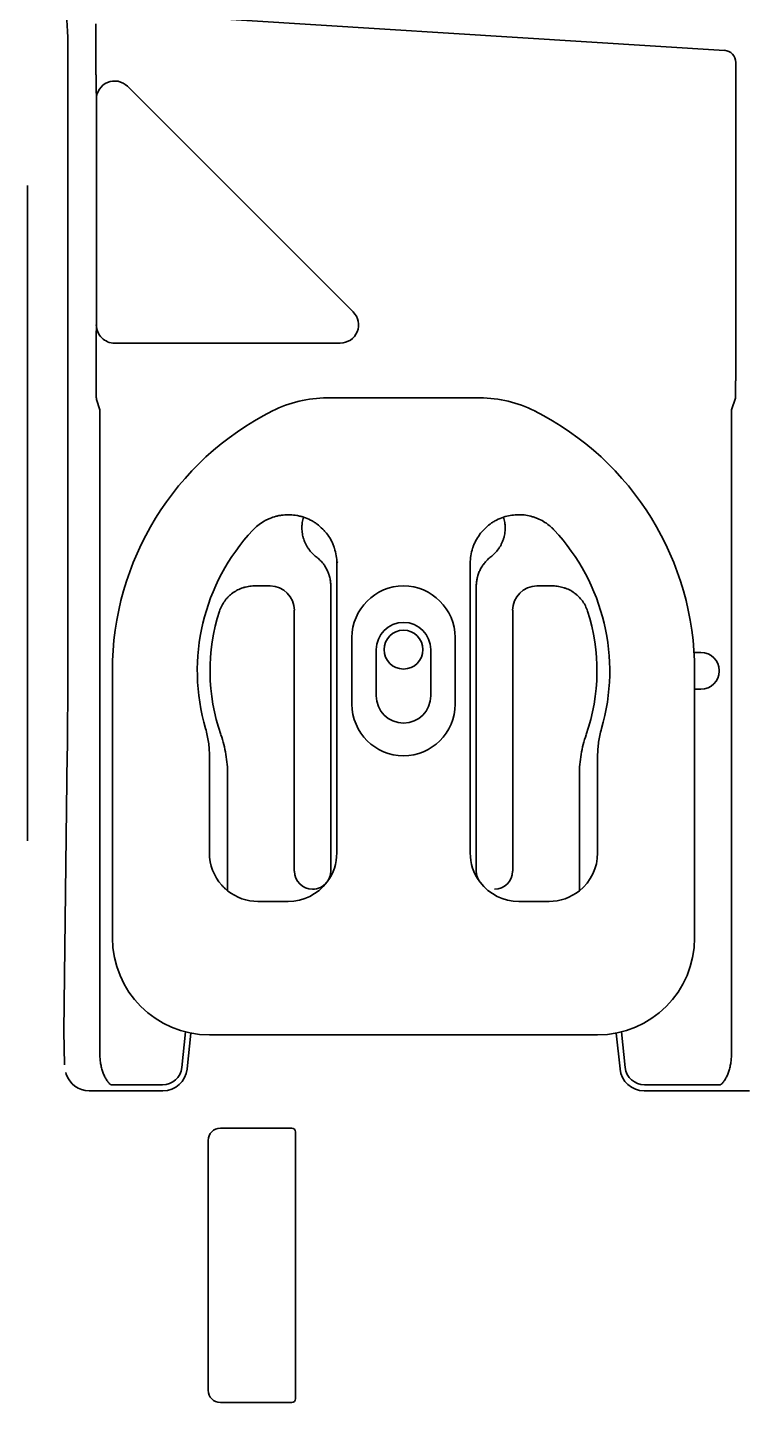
# Model space of a CAD drawing. Extents: x 6336 to 10269, y -393 to 3036.
# Drawn here: x 8493.1 to 8552.6, y 2781.4 to 2894.8 of the extents above; entities that cross this region are included whole.
import ezdxf

# ---------------------------------------------------------------- set-up
doc = ezdxf.new("R2010")
doc.units = 0
doc.header["$LTSCALE"] = 5
doc.layers.add('1', color=7, linetype='CONTINUOUS', true_color=0xffffff)

msp = doc.modelspace()

# ---------------------------------------------------------------- linework, layer by layer
at = {"layer": '1', "color": 7, "linetype": 'Continuous', "lineweight": 35}
for p, q in [((8550.52, 2892.87), (8499.79, 2896.04)), ((8498.72, 2895.05), (8498.72, 2891.66)), ((8496.4, 2893.48), (8496.4, 2842.68)), ((8551.46, 2866.4), (8551.46, 2891.88)), ((8501.31, 2889.91), (8519.92, 2871.31)), ((8498.76, 2888.85), (8498.76, 2870.25)), ((8493.07, 2827.73), (8493.07, 2881.73)), ((8518.85, 2868.75), (8500.25, 2868.75)), ((8498.73, 2867.64), (8498.73, 2866.11)), ((8498.75, 2864.09), (8499.03, 2863.24)), ((8530.38, 2864.23), (8517.77, 2864.23)), ((8551.11, 2863.24), (8551.43, 2864.2)), ((8499.03, 2863.24), (8499.03, 2810.19)), ((8551.11, 2810.19), (8551.11, 2863.24)), ((8518.57, 2850.6), (8518.57, 2826.73)), ((8529.57, 2826.73), (8529.57, 2850.6)), ((8511.75, 2848.73), (8513.07, 2848.73)), ((8518.07, 2825.23), (8518.07, 2848.73)), ((8530.07, 2848.73), (8530.07, 2825.23)), ((8535.07, 2848.73), (8536.39, 2848.73)), ((8515.07, 2846.73), (8515.07, 2825.23)), ((8533.07, 2825.23), (8533.07, 2846.73)), ((8519.82, 2838.98), (8519.82, 2844.48)), ((8528.32, 2844.48), (8528.32, 2838.98)), ((8521.82, 2839.68), (8521.82, 2843.48)), ((8526.32, 2843.48), (8526.32, 2839.68)), ((8548.02, 2843.25), (8548.59, 2843.25)), ((8548.59, 2843.25), (8548.59, 2843.25)), ((8500.07, 2841.73), (8500.07, 2819.73)), ((8548.07, 2819.73), (8548.07, 2841.73)), ((8550.09, 2841.75), (8550.09, 2841.75)), ((8550.09, 2841.75), (8550.09, 2841.71)), ((8550.09, 2841.71), (8550.09, 2841.71)), ((8548.59, 2840.21), (8548.07, 2840.21)), ((8548.59, 2840.21), (8548.59, 2840.21)), ((8528.32, 2838.98), (8528.34, 2838.98)), ((8496.35, 2834.91), (8496.07, 2812.02)), ((8508.07, 2826.73), (8508.07, 2834.73)), ((8540.07, 2834.73), (8540.07, 2826.73)), ((8509.57, 2823.6), (8509.57, 2833.17)), ((8538.57, 2833.17), (8538.57, 2823.6)), ((8514.57, 2822.73), (8512.07, 2822.73)), ((8536.07, 2822.73), (8533.57, 2822.73)), ((8496.11, 2809.27), (8496.07, 2812.02)), ((8506.1, 2811.97), (8505.8, 2809.04)), ((8506.53, 2811.88), (8506.23, 2808.92)), ((8506.23, 2808.92), (8506.53, 2811.88)), ((8541.92, 2808.92), (8541.61, 2811.88)), ((8541.61, 2811.88), (8541.61, 2811.88)), ((8542.35, 2809.04), (8542.04, 2811.97)), ((8508.07, 2811.73), (8540.07, 2811.73)), ((8496.11, 2809.27), (8496.11, 2809.27)), ((8496.26, 2808.49), (8496.22, 2808.62)), ((8506.23, 2808.92), (8506.23, 2808.92)), ((8541.92, 2808.92), (8541.92, 2808.92)), ((8504.21, 2807.61), (8500.53, 2807.61)), ((8549.61, 2807.61), (8543.94, 2807.61)), ((8498.16, 2807.12), (8498.16, 2807.12)), ((8504.24, 2807.12), (8498.16, 2807.12)), ((8498.16, 2807.12), (8504.24, 2807.12)), ((8504.24, 2807.12), (8504.24, 2807.12)), ((8552.59, 2807.12), (8543.91, 2807.12)), ((8543.91, 2807.12), (8543.91, 2807.12)), ((8543.91, 2807.12), (8552.59, 2807.12)), ((8552.59, 2807.12), (8552.59, 2807.12)), ((8508.97, 2804.03), (8514.87, 2804.03)), ((8507.97, 2782.43), (8507.97, 2803.03)), ((8515.17, 2803.73), (8515.17, 2781.73)), ((8514.87, 2781.43), (8508.97, 2781.43))]:
    msp.add_line(p, q, dxfattribs=at)
msp.add_circle((8524.07, 2843.48), 1.6, dxfattribs=at)
for centre, radius, start, end in [((8517.77, 2854.23), 10, 90, 116.7655), ((8530.38, 2854.23), 10, 63.2345, 90), ((8524.07, 2841.73), 24, 116.7655, 180), ((8524.07, 2841.73), 24, 0, 63.2345), ((8524.07, 2841.73), 17, 136.9488, 196.2606), ((8524.07, 2841.73), 17, 343.7394, 43.0528), ((8524.07, 2844.48), 4.25, 0, 180), ((8524.07, 2841.73), 15.95, 162.0029, 199.2463), ((8524.07, 2841.73), 15.95, 340.7537, 17.9971), ((8524.07, 2843.48), 2.25, 0, 180), ((8524.07, 2839.68), 2.25, 180, 0), ((8524.07, 2838.98), 4.25, 180, 0), ((8508.07, 2819.73), 8, 180, 270), ((8540.07, 2819.73), 8, 270, 0), ((8508.97, 2803.03), 1, 90, 180), ((8514.87, 2803.73), 0.3, 0, 90), ((8508.97, 2782.43), 1, 180, 270), ((8514.87, 2781.73), 0.3, 270, 0)]:
    msp.add_arc(centre, radius, start, end, dxfattribs=at)
at = {"layer": '1', "color": 7, "linetype": 'Continuous', "lineweight": 35, "extrusion": (0, 0, -1)}
for centre, major_axis, ratio, start_param, end_param in [((8550.46, 2891.88), (-0.746, -0.667), 0.998687, 2.36424, 3.869903), ((8500.25, 2888.85), (-0.18, -1.49), 0.996422, 1.44783, 3.803739), ((8518.85, 2870.25), (1.45, -0.43), 0.99372, 5.207818, 7.562191), ((8500.25, 2870.25), (0.21, -1.49), 0.998677, 0.137579, 1.708707), ((8496.16, 2842.64), (0, -13.52), 0.017454, 4.70958, 5.321395), ((8548.59, 2841.75), (-1.06, -1.06), 0.998631, 2.356537, 3.926648), ((8548.59, 2841.71), (1.06, -1.06), 0.998631, 5.49813, 7.068241), ((8496.32, 2832.48), (-0.25, -20.46), 0.00052, 0.014008, 0.042602), ((8498.16, 2809.12), (0.63, -1.9), 0.999618, 0.32105, 1.570779), ((8504.24, 2809.12), (0.74, -1.86), 0.999602, 5.195702, 6.661977), ((8543.91, 2809.12), (-0.74, -1.86), 0.999602, 5.904393, 7.370669), ((8500.53, 2807.71), (-1.5, 0), 0.066383, 4.712389, 5.092384), ((8549.61, 2807.71), (-1.5, 0), 0.066383, 4.332394, 4.712389)]:
    msp.add_ellipse(centre, major_axis=major_axis, ratio=ratio, start_param=start_param, end_param=end_param, dxfattribs=at)
at = {"layer": '1', "color": 7, "linetype": 'Continuous', "lineweight": 35, "extrusion": (-5.91646e-31, -1.17146e-15, -1)}
for centre, major_axis, ratio, start_param, end_param in [((8513.07, 2846.72), (-1.42, -1.42), 0.998783, 2.356803, 3.926382), ((8512.07, 2826.73), (2.83, 2.83), 0.999695, 3.197702, 3.926839), ((8516.57, 2825.23), (1.06, 1.06), 0.998783, 2.356195, 3.926382), ((8512.07, 2826.73), (2.83, 2.83), 0.999695, 2.356347, 3.031247)]:
    msp.add_ellipse(centre, major_axis=major_axis, ratio=ratio, start_param=start_param, end_param=end_param, dxfattribs=at)
at = {"layer": '1', "color": 7, "linetype": 'Continuous', "lineweight": 35, "extrusion": (0, -1.17146e-15, -1)}
for centre, major_axis, ratio, start_param, end_param in [((8535.07, 2846.72), (1.42, -1.42), 0.998783, 2.356803, 3.926382), ((8543.94, 2809.21), (0.59, 1.49), 0.998412, 2.762801, 4.229076)]:
    msp.add_ellipse(centre, major_axis=major_axis, ratio=ratio, start_param=start_param, end_param=end_param, dxfattribs=at)
at = {"layer": '1', "color": 7, "linetype": 'Continuous', "lineweight": 35, "extrusion": (2.95823e-31, -1.17146e-15, -1)}
for start_param, end_param in [(2.356347, 2.992639), (3.006925, 3.926839)]:
    msp.add_ellipse((8514.57, 2826.73), major_axis=(-2.83, 2.83), ratio=0.999695, start_param=start_param, end_param=end_param, dxfattribs=at)
at = {"layer": '1', "color": 7, "linetype": 'Continuous', "lineweight": 35, "extrusion": (-2.95823e-31, -1.17146e-15, -1)}
msp.add_ellipse((8533.57, 2826.73), major_axis=(2.83, 2.83), ratio=0.999695, start_param=3.290549, end_param=3.926839, dxfattribs=at)
at = {"layer": '1', "color": 7, "linetype": 'Continuous', "lineweight": 35, "extrusion": (-9.86076e-32, -1.17146e-15, -1)}
for start_param, end_param in [(2.356347, 3.251938), (3.251938, 3.926839)]:
    msp.add_ellipse((8536.07, 2826.73), major_axis=(-2.83, 2.83), ratio=0.999695, start_param=start_param, end_param=end_param, dxfattribs=at)
at = {"layer": '1', "color": 7, "linetype": 'Continuous', "lineweight": 35, "extrusion": (5.91646e-31, -1.17146e-15, -1)}
for start_param, end_param in [(3.018958, 3.926991), (2.356803, 2.980862)]:
    msp.add_ellipse((8516.57, 2825.23), major_axis=(-1.06, 1.06), ratio=0.998783, start_param=start_param, end_param=end_param, dxfattribs=at)
at = {"layer": '1', "color": 7, "linetype": 'Continuous', "lineweight": 35, "extrusion": (2.46519e-30, -1.17146e-15, -1)}
msp.add_ellipse((8531.57, 2825.23), major_axis=(1.06, 1.06), ratio=0.998783, start_param=3.302332, end_param=3.926382, dxfattribs=at)
at = {"layer": '1', "color": 7, "linetype": 'Continuous', "lineweight": 35}
msp.add_ellipse((8533.57, 2826.73), major_axis=(2.83, 2.83), ratio=0.999695, start_param=3.006925, end_param=3.926839, dxfattribs=at)
at = {"layer": '1', "color": 7, "linetype": 'Continuous', "lineweight": 35, "extrusion": (-6.90253e-31, -1.17146e-15, -1)}
msp.add_ellipse((8531.57, 2825.23), major_axis=(-1.06, 1.06), ratio=0.998783, start_param=2.356803, end_param=3.926991, dxfattribs=at)
at = {"layer": '1', "color": 7, "linetype": 'Continuous', "lineweight": 35, "extrusion": (9.86076e-32, -1.17146e-15, -1)}
msp.add_ellipse((8504.21, 2809.21), major_axis=(0.59, -1.49), ratio=0.998412, start_param=5.195702, end_param=6.661977, dxfattribs=at)
at = {"layer": '1', "color": 7, "linetype": 'Continuous', "lineweight": 35}
for points, degree, knots in [([(8496.4, 2893.48), (8496.4, 2893.69), (8496.39, 2893.9), (8496.38, 2894.33), (8496.37, 2894.54), (8496.34, 2894.97), (8496.33, 2895.18), (8496.3, 2895.61), (8496.29, 2895.82), (8496.28, 2896.04)], 3, [0, 0, 0, 0, 0.25, 0.25, 0.5, 0.5, 0.75, 0.75, 1, 1, 1, 1]), ([(8498.72, 2891.66), (8498.72, 2891.62), (8498.72, 2891.58), (8498.72, 2891.51), (8498.72, 2891.47), (8498.72, 2891.36), (8498.72, 2891.29), (8498.72, 2891.14), (8498.72, 2891.07), (8498.72, 2890.96), (8498.72, 2890.93), (8498.72, 2890.86), (8498.72, 2890.82), (8498.73, 2890.65), (8498.73, 2890.52), (8498.73, 2890.32), (8498.73, 2890.26), (8498.73, 2890.17), (8498.73, 2890.14), (8498.73, 2890.08), (8498.73, 2890.05), (8498.73, 2889.91), (8498.74, 2889.8), (8498.74, 2889.59), (8498.74, 2889.49), (8498.75, 2889.3), (8498.75, 2889.21), (8498.75, 2889.07), (8498.75, 2889), (8498.75, 2888.92), (8498.76, 2888.89), (8498.76, 2888.87), (8498.76, 2888.86), (8498.76, 2888.85), (8498.76, 2888.85), (8498.76, 2888.85)], 3, [0, 0, 0, 0, 0.03125, 0.03125, 0.0625, 0.0625, 0.125, 0.125, 0.1875, 0.1875, 0.21875, 0.21875, 0.25, 0.25, 0.375, 0.375, 0.4375, 0.4375, 0.46875, 0.46875, 0.5, 0.5, 0.625, 0.625, 0.75, 0.75, 0.875, 0.875, 0.9375, 0.96875, 0.984375, 0.992188, 0.996094, 0.996094, 1, 1, 1, 1]), ([(8498.76, 2870.25), (8498.76, 2870.24), (8498.76, 2870.23), (8498.76, 2870.21), (8498.75, 2870.17), (8498.75, 2870.09), (8498.75, 2869.93), (8498.75, 2869.79), (8498.74, 2869.6), (8498.74, 2869.48), (8498.74, 2869.35), (8498.74, 2869.3), (8498.74, 2869.27), (8498.74, 2869.19), (8498.74, 2869.14), (8498.74, 2868.98), (8498.74, 2868.87), (8498.73, 2868.64), (8498.73, 2868.52), (8498.73, 2868.37), (8498.73, 2868.34), (8498.73, 2868.28), (8498.73, 2868.25), (8498.73, 2868.15), (8498.73, 2868.09), (8498.73, 2867.9), (8498.73, 2867.77), (8498.73, 2867.64)], 3, [0, 0, 0, 0, 0.015625, 0.015625, 0.03125, 0.0625, 0.125, 0.25, 0.25, 0.375, 0.40625, 0.40625, 0.4375, 0.4375, 0.5, 0.5, 0.625, 0.625, 0.75, 0.75, 0.78125, 0.78125, 0.8125, 0.8125, 0.875, 0.875, 1, 1, 1, 1]), ([(8551.43, 2864.2), (8551.44, 2864.38), (8551.44, 2864.5), (8551.44, 2864.66), (8551.45, 2865.1), (8551.45, 2865.39), (8551.45, 2865.65), (8551.46, 2865.91), (8551.46, 2866.16), (8551.46, 2866.4)], 2, [0, 0, 0, 0.125, 0.125, 0.25, 0.5, 0.5, 0.75, 0.75, 1, 1, 1]), ([(8498.73, 2866.11), (8498.73, 2866.01), (8498.73, 2865.92), (8498.73, 2865.77), (8498.73, 2865.73), (8498.73, 2865.63), (8498.73, 2865.59), (8498.73, 2865.45), (8498.73, 2865.36), (8498.73, 2865.19), (8498.73, 2865.1), (8498.74, 2864.98), (8498.74, 2864.94), (8498.74, 2864.86), (8498.74, 2864.82), (8498.74, 2864.7), (8498.74, 2864.62), (8498.74, 2864.47), (8498.74, 2864.39), (8498.74, 2864.28), (8498.75, 2864.22), (8498.75, 2864.17), (8498.75, 2864.13), (8498.75, 2864.11), (8498.75, 2864.09)], 3, [0, 0, 0, 0, 0.125, 0.125, 0.1875, 0.1875, 0.25, 0.25, 0.375, 0.375, 0.5, 0.5, 0.5625, 0.5625, 0.625, 0.625, 0.75, 0.75, 0.875, 0.875, 0.9375, 0.96875, 0.96875, 1, 1, 1, 1]), ([(8511.65, 2853.33), (8511.78, 2853.47), (8511.92, 2853.6), (8512.21, 2853.84), (8512.37, 2853.94), (8512.57, 2854.07), (8512.62, 2854.09), (8512.7, 2854.14), (8512.74, 2854.16), (8512.87, 2854.22), (8512.96, 2854.26), (8513.22, 2854.37), (8513.4, 2854.43), (8513.67, 2854.5), (8513.77, 2854.52), (8513.91, 2854.55), (8513.95, 2854.55), (8514.05, 2854.57), (8514.1, 2854.57), (8514.33, 2854.6), (8514.52, 2854.61), (8514.9, 2854.59), (8515.09, 2854.57), (8515.32, 2854.53), (8515.37, 2854.52), (8515.46, 2854.5), (8515.6, 2854.47), (8515.74, 2854.43), (8515.83, 2854.4)], 3, [0, 0, 0, 0, 0.125, 0.125, 0.25, 0.25, 0.28125, 0.28125, 0.3125, 0.3125, 0.375, 0.375, 0.5, 0.5, 0.5625, 0.5625, 0.59375, 0.59375, 0.625, 0.625, 0.75, 0.75, 0.875, 0.875, 0.90625, 0.90625, 0.9375, 1, 1, 1, 1]), ([(8516.88, 2851.12), (8516.76, 2851.21), (8516.65, 2851.31), (8516.43, 2851.53), (8516.34, 2851.65), (8516.23, 2851.81), (8516.2, 2851.84), (8516.16, 2851.9), (8516.1, 2852), (8516.04, 2852.1), (8515.94, 2852.31), (8515.88, 2852.45), (8515.83, 2852.63), (8515.81, 2852.67), (8515.79, 2852.74), (8515.78, 2852.78), (8515.76, 2852.89), (8515.74, 2852.96), (8515.71, 2853.19), (8515.69, 2853.34), (8515.69, 2853.57), (8515.7, 2853.65), (8515.7, 2853.76), (8515.71, 2853.8), (8515.72, 2853.88), (8515.72, 2853.92), (8515.75, 2854.11), (8515.78, 2854.25), (8515.83, 2854.4)], 3, [0, 0, 0, 0, 0.125, 0.125, 0.25, 0.25, 0.28125, 0.28125, 0.3125, 0.375, 0.375, 0.5, 0.5, 0.53125, 0.53125, 0.5625, 0.5625, 0.625, 0.625, 0.75, 0.75, 0.8125, 0.8125, 0.84375, 0.84375, 0.875, 0.875, 1, 1, 1, 1]), ([(8515.83, 2854.4), (8516.03, 2854.33), (8516.22, 2854.25), (8516.5, 2854.11), (8516.59, 2854.06), (8516.72, 2853.98), (8516.77, 2853.95), (8516.85, 2853.89), (8516.9, 2853.86), (8517.11, 2853.71), (8517.26, 2853.57), (8517.48, 2853.35), (8517.57, 2853.25), (8517.66, 2853.15), (8517.69, 2853.11), (8517.71, 2853.09), (8517.75, 2853.03), (8517.79, 2852.99), (8517.94, 2852.77), (8518.05, 2852.6), (8518.19, 2852.32), (8518.23, 2852.22), (8518.29, 2852.08), (8518.31, 2852.03), (8518.34, 2851.96), (8518.35, 2851.93), (8518.36, 2851.88), (8518.37, 2851.86), (8518.44, 2851.63), (8518.49, 2851.43), (8518.56, 2851.02), (8518.57, 2850.81), (8518.57, 2850.6)], 3, [0, 0, 0, 0, 0.125, 0.125, 0.1875, 0.1875, 0.21875, 0.21875, 0.25, 0.25, 0.375, 0.375, 0.4375, 0.453125, 0.453125, 0.46875, 0.46875, 0.5, 0.5, 0.625, 0.625, 0.6875, 0.6875, 0.71875, 0.71875, 0.734375, 0.734375, 0.75, 0.75, 0.875, 0.875, 1, 1, 1, 1]), ([(8529.57, 2850.6), (8529.57, 2850.81), (8529.59, 2851.02), (8529.65, 2851.43), (8529.7, 2851.63), (8529.77, 2851.86), (8529.78, 2851.88), (8529.8, 2851.93), (8529.81, 2851.96), (8529.84, 2852.03), (8529.86, 2852.08), (8529.91, 2852.22), (8529.96, 2852.32), (8530.1, 2852.6), (8530.21, 2852.77), (8530.36, 2852.99), (8530.39, 2853.03), (8530.44, 2853.09), (8530.46, 2853.11), (8530.49, 2853.15), (8530.57, 2853.25), (8530.66, 2853.35), (8530.88, 2853.57), (8531.04, 2853.71), (8531.25, 2853.86), (8531.29, 2853.89), (8531.38, 2853.95), (8531.42, 2853.98), (8531.56, 2854.06), (8531.65, 2854.11), (8531.93, 2854.25), (8532.12, 2854.33), (8532.32, 2854.4)], 3, [0, 0, 0, 0, 0.125, 0.125, 0.25, 0.25, 0.265625, 0.265625, 0.28125, 0.28125, 0.3125, 0.3125, 0.375, 0.375, 0.5, 0.5, 0.53125, 0.53125, 0.546875, 0.546875, 0.5625, 0.625, 0.625, 0.75, 0.75, 0.78125, 0.78125, 0.8125, 0.8125, 0.875, 0.875, 1, 1, 1, 1]), ([(8532.32, 2854.4), (8532.36, 2854.25), (8532.4, 2854.11), (8532.42, 2853.92), (8532.43, 2853.88), (8532.44, 2853.8), (8532.44, 2853.76), (8532.45, 2853.65), (8532.45, 2853.57), (8532.45, 2853.34), (8532.44, 2853.19), (8532.4, 2852.96), (8532.39, 2852.89), (8532.36, 2852.78), (8532.35, 2852.74), (8532.33, 2852.67), (8532.32, 2852.63), (8532.26, 2852.45), (8532.2, 2852.31), (8532.1, 2852.1), (8532.05, 2852), (8531.98, 2851.9), (8531.94, 2851.84), (8531.92, 2851.81), (8531.81, 2851.65), (8531.71, 2851.53), (8531.5, 2851.31), (8531.38, 2851.21), (8531.26, 2851.12)], 3, [0, 0, 0, 0, 0.125, 0.125, 0.15625, 0.15625, 0.1875, 0.1875, 0.25, 0.25, 0.375, 0.375, 0.4375, 0.4375, 0.46875, 0.46875, 0.5, 0.5, 0.625, 0.625, 0.6875, 0.71875, 0.71875, 0.75, 0.75, 0.875, 0.875, 1, 1, 1, 1]), ([(8532.32, 2854.4), (8532.5, 2854.46), (8532.68, 2854.51), (8533.05, 2854.57), (8533.24, 2854.59), (8533.48, 2854.6), (8533.53, 2854.6), (8533.62, 2854.6), (8533.67, 2854.6), (8533.81, 2854.6), (8533.91, 2854.59), (8534.19, 2854.56), (8534.38, 2854.52), (8534.65, 2854.45), (8534.74, 2854.43), (8534.88, 2854.38), (8534.92, 2854.37), (8535.01, 2854.33), (8535.06, 2854.32), (8535.28, 2854.22), (8535.45, 2854.14), (8535.77, 2853.95), (8535.93, 2853.84), (8536.11, 2853.69), (8536.15, 2853.66), (8536.22, 2853.6), (8536.33, 2853.5), (8536.43, 2853.4), (8536.5, 2853.33)], 3, [0, 0, 0, 0, 0.125, 0.125, 0.25, 0.25, 0.28125, 0.28125, 0.3125, 0.3125, 0.375, 0.375, 0.5, 0.5, 0.5625, 0.5625, 0.59375, 0.59375, 0.625, 0.625, 0.75, 0.75, 0.875, 0.875, 0.90625, 0.90625, 0.9375, 1, 1, 1, 1]), ([(8518.07, 2848.73), (8518.07, 2848.84), (8518.07, 2848.96), (8518.04, 2849.19), (8518.02, 2849.3), (8517.98, 2849.47), (8517.97, 2849.52), (8517.94, 2849.61), (8517.93, 2849.63), (8517.91, 2849.69), (8517.91, 2849.72), (8517.86, 2849.85), (8517.81, 2849.96), (8517.71, 2850.17), (8517.65, 2850.26), (8517.56, 2850.41), (8517.53, 2850.46), (8517.47, 2850.53), (8517.46, 2850.55), (8517.42, 2850.6), (8517.4, 2850.62), (8517.31, 2850.73), (8517.15, 2850.9), (8516.98, 2851.05), (8516.88, 2851.12)], 3, [0, 0, 0, 0, 0.125, 0.125, 0.25, 0.25, 0.3125, 0.3125, 0.34375, 0.34375, 0.375, 0.375, 0.5, 0.5, 0.625, 0.625, 0.6875, 0.6875, 0.71875, 0.71875, 0.75, 0.75, 0.875, 1, 1, 1, 1]), ([(8531.26, 2851.12), (8531.17, 2851.05), (8531.08, 2850.97), (8530.92, 2850.82), (8530.84, 2850.73), (8530.73, 2850.6), (8530.67, 2850.53), (8530.62, 2850.46), (8530.59, 2850.41), (8530.57, 2850.39), (8530.5, 2850.27), (8530.44, 2850.17), (8530.34, 2849.96), (8530.29, 2849.86), (8530.23, 2849.69), (8530.21, 2849.64), (8530.19, 2849.56), (8530.18, 2849.53), (8530.17, 2849.47), (8530.16, 2849.44), (8530.13, 2849.3), (8530.09, 2849.08), (8530.07, 2848.84), (8530.07, 2848.73)], 3, [0, 0, 0, 0, 0.125, 0.125, 0.25, 0.25, 0.3125, 0.34375, 0.34375, 0.375, 0.375, 0.5, 0.5, 0.625, 0.625, 0.6875, 0.6875, 0.71875, 0.71875, 0.75, 0.75, 0.875, 1, 1, 1, 1]), ([(8508.9, 2846.65), (8508.95, 2846.8), (8509.01, 2846.95), (8509.15, 2847.23), (8509.24, 2847.36), (8509.35, 2847.52), (8509.38, 2847.55), (8509.42, 2847.61), (8509.5, 2847.71), (8509.58, 2847.79), (8509.74, 2847.96), (8509.86, 2848.06), (8510.02, 2848.18), (8510.05, 2848.2), (8510.12, 2848.24), (8510.15, 2848.26), (8510.25, 2848.32), (8510.32, 2848.36), (8510.53, 2848.47), (8510.68, 2848.53), (8510.86, 2848.59), (8510.9, 2848.6), (8510.98, 2848.62), (8511.01, 2848.63), (8511.13, 2848.66), (8511.21, 2848.68), (8511.44, 2848.71), (8511.6, 2848.73), (8511.75, 2848.73)], 3, [0, 0, 0, 0, 0.125, 0.125, 0.25, 0.25, 0.28125, 0.28125, 0.3125, 0.375, 0.375, 0.5, 0.5, 0.53125, 0.53125, 0.5625, 0.5625, 0.625, 0.625, 0.75, 0.75, 0.78125, 0.78125, 0.8125, 0.8125, 0.875, 0.875, 1, 1, 1, 1]), ([(8536.39, 2848.73), (8536.55, 2848.73), (8536.71, 2848.71), (8537.01, 2848.66), (8537.17, 2848.63), (8537.35, 2848.57), (8537.39, 2848.55), (8537.47, 2848.53), (8537.58, 2848.48), (8537.68, 2848.44), (8537.89, 2848.33), (8538.02, 2848.25), (8538.18, 2848.13), (8538.21, 2848.11), (8538.28, 2848.06), (8538.31, 2848.03), (8538.4, 2847.96), (8538.45, 2847.9), (8538.62, 2847.74), (8538.72, 2847.62), (8538.84, 2847.46), (8538.86, 2847.43), (8538.9, 2847.36), (8538.93, 2847.33), (8538.99, 2847.23), (8539.03, 2847.16), (8539.13, 2846.95), (8539.19, 2846.8), (8539.24, 2846.65)], 3, [0, 0, 0, 0, 0.125, 0.125, 0.25, 0.25, 0.28125, 0.28125, 0.3125, 0.375, 0.375, 0.5, 0.5, 0.53125, 0.53125, 0.5625, 0.5625, 0.625, 0.625, 0.75, 0.75, 0.78125, 0.78125, 0.8125, 0.8125, 0.875, 0.875, 1, 1, 1, 1]), ([(8509.57, 2833.17), (8509.57, 2833.46), (8509.56, 2833.74), (8509.51, 2834.29), (8509.44, 2834.85), (8509.33, 2835.39), (8509.19, 2835.93), (8509.11, 2836.2), (8509.01, 2836.47)], 3, [0, 0, 0, 0, 0.25, 0.25, 0.5, 0.75, 0.75, 1, 1, 1, 1]), ([(8539.13, 2836.47), (8539.04, 2836.2), (8538.96, 2835.93), (8538.82, 2835.39), (8538.7, 2834.85), (8538.63, 2834.29), (8538.58, 2833.74), (8538.57, 2833.46), (8538.57, 2833.17)], 3, [0, 0, 0, 0, 0.25, 0.25, 0.5, 0.75, 0.75, 1, 1, 1, 1]), ([(8509.09, 2824.06), (8509.12, 2824.03), (8509.14, 2824), (8509.19, 2823.95), (8509.22, 2823.92), (8509.26, 2823.88), (8509.27, 2823.87), (8509.3, 2823.84), (8509.31, 2823.83), (8509.35, 2823.8), (8509.38, 2823.77), (8509.41, 2823.74), (8509.43, 2823.73), (8509.45, 2823.71), (8509.46, 2823.7), (8509.48, 2823.68), (8509.49, 2823.67), (8509.51, 2823.66), (8509.52, 2823.65), (8509.55, 2823.63), (8509.56, 2823.62), (8509.57, 2823.61), (8509.58, 2823.61), (8509.58, 2823.61), (8509.58, 2823.61), (8509.58, 2823.61)], 3, [0, 0, 0, 0, 0.134778, 0.134778, 0.269557, 0.269557, 0.336946, 0.336946, 0.404335, 0.404335, 0.539113, 0.539113, 0.606503, 0.606503, 0.673892, 0.673892, 0.741281, 0.741281, 0.80867, 0.80867, 0.943449, 0.943449, 0.977143, 0.977143, 1, 1, 1, 1]), ([(8499.94, 2807.62), (8499.87, 2807.67), (8499.81, 2807.73), (8499.69, 2807.87), (8499.63, 2807.95), (8499.52, 2808.13), (8499.47, 2808.22), (8499.37, 2808.43), (8499.33, 2808.53), (8499.25, 2808.76), (8499.21, 2808.88), (8499.15, 2809.13), (8499.12, 2809.25), (8499.08, 2809.51), (8499.06, 2809.65), (8499.04, 2809.92), (8499.03, 2810.05), (8499.03, 2810.19)], 3, [0, 0, 0, 0, 0.125, 0.125, 0.25, 0.25, 0.375, 0.375, 0.5, 0.5, 0.625, 0.625, 0.75, 0.75, 0.875, 0.875, 1, 1, 1, 1]), ([(8551.11, 2810.19), (8551.11, 2810.05), (8551.11, 2809.92), (8551.08, 2809.65), (8551.07, 2809.51), (8551.02, 2809.25), (8551, 2809.13), (8550.94, 2808.88), (8550.9, 2808.76), (8550.82, 2808.53), (8550.78, 2808.43), (8550.68, 2808.22), (8550.63, 2808.13), (8550.52, 2807.95), (8550.46, 2807.87), (8550.34, 2807.73), (8550.27, 2807.67), (8550.21, 2807.62)], 3, [0, 0, 0, 0, 0.125, 0.125, 0.25, 0.25, 0.375, 0.375, 0.5, 0.5, 0.625, 0.625, 0.75, 0.75, 0.875, 0.875, 1, 1, 1, 1])]:
    msp.add_open_spline(points, degree=degree, knots=knots, dxfattribs=at)
for points in [[(8518.57, 2850.6), (8518.59, 2850.65), (8518.61, 2850.7), (8518.63, 2850.75)], [(8508.07, 2834.73), (8508.07, 2834.92), (8508.06, 2835.3), (8508, 2835.86), (8507.9, 2836.42), (8507.81, 2836.78), (8507.75, 2836.97)], [(8540.39, 2836.97), (8540.34, 2836.78), (8540.25, 2836.42), (8540.15, 2835.86), (8540.09, 2835.3), (8540.07, 2834.92), (8540.07, 2834.73)], [(8517.76, 2824.3), (8517.77, 2824.32), (8517.78, 2824.33), (8517.79, 2824.35)], [(8530.39, 2824.3), (8530.38, 2824.32), (8530.37, 2824.33), (8530.36, 2824.35)], [(8499.97, 2807.61), (8499.96, 2807.61), (8499.95, 2807.61), (8499.94, 2807.62)], [(8550.21, 2807.62), (8550.19, 2807.61), (8550.18, 2807.61), (8550.17, 2807.61)]]:
    msp.add_open_spline(points, degree=3, dxfattribs=at)

doc.saveas('drawing.dxf')
